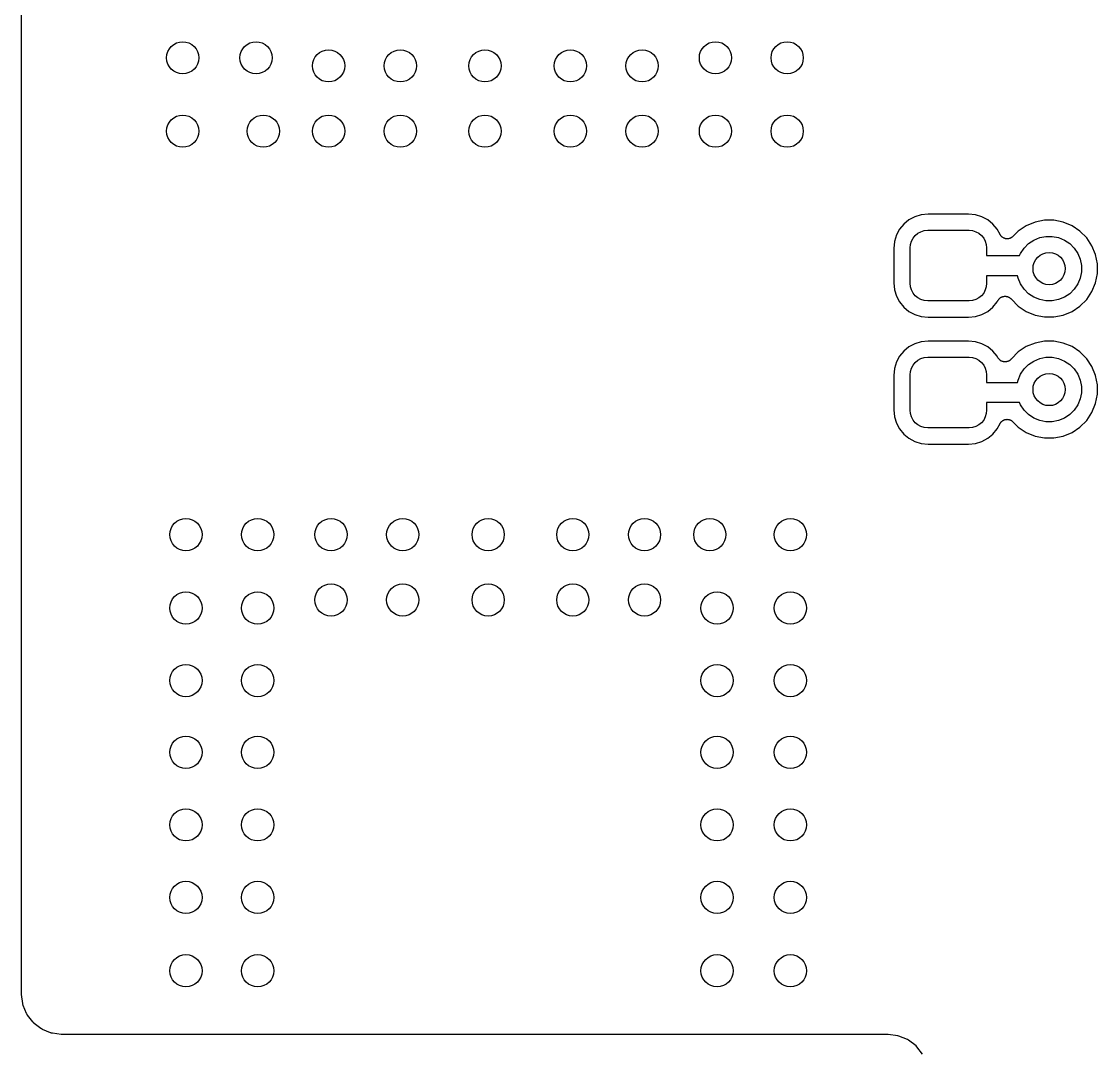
# Model space of a CAD drawing. Extents: x 57.2 to 140.8, y -181.8 to -103.2.
# Drawn here: x 85.75 to 99.1, y -141.2 to -128.44 of the extents above; entities that cross this region are included whole.
import ezdxf

# ---------------------------------------------------------------- set-up
doc = ezdxf.new("R2010")
doc.units = 0
doc.layers.add('BLACK', color=7, linetype='CONTINUOUS')

msp = doc.modelspace()

# ---------------------------------------------------------------- linework, layer by layer
at = {"layer": 'BLACK', "linetype": 'CONTINUOUS'}
for p, q in [((85.75, -140.493), (85.75, -124.007)), ((96.9987, -130.824), (96.9119, -130.832)), ((97.5013, -130.824), (96.9987, -130.824)), ((97.5881, -130.832), (97.5013, -130.824)), ((96.697, -130.947), (96.6448, -131.011)), ((96.7606, -130.895), (96.697, -130.947)), ((96.8331, -130.856), (96.7606, -130.895)), ((96.9119, -130.832), (96.8331, -130.856)), ((97.6669, -130.856), (97.5881, -130.832)), ((97.7394, -130.895), (97.6669, -130.856)), ((97.803, -130.947), (97.7394, -130.895)), ((97.8552, -131.011), (97.803, -130.947)), ((98.325, -130.923), (98.2158, -130.968)), ((98.4409, -130.9), (98.325, -130.923)), ((98.5591, -130.9), (98.4409, -130.9)), ((98.675, -130.923), (98.5591, -130.9)), ((98.7842, -130.968), (98.675, -130.923)), ((96.606, -131.083), (96.5821, -131.162)), ((96.6448, -131.011), (96.606, -131.083)), ((96.8119, -131.122), (96.8391, -131.089)), ((96.8391, -131.089), (96.8722, -131.062)), ((96.8722, -131.062), (96.91, -131.042)), ((96.91, -131.042), (96.9511, -131.029)), ((96.9511, -131.029), (96.9937, -131.025)), ((96.9937, -131.025), (97.5062, -131.025)), ((97.5062, -131.025), (97.5489, -131.029)), ((97.5489, -131.029), (97.59, -131.042)), ((97.59, -131.042), (97.6278, -131.062)), ((97.6278, -131.062), (97.6609, -131.089)), ((97.6609, -131.089), (97.6881, -131.122)), ((97.8912, -131.078), (97.8552, -131.011)), ((97.8937, -131.082), (97.8912, -131.078)), ((97.8959, -131.086), (97.8937, -131.082)), ((97.8991, -131.09), (97.8959, -131.086)), ((97.902, -131.094), (97.8991, -131.09)), ((97.9053, -131.097), (97.902, -131.094)), ((98.1175, -131.034), (98.0501, -131.101)), ((98.2158, -130.968), (98.1175, -131.034)), ((98.8825, -131.034), (98.7842, -130.968)), ((98.966, -131.118), (98.8825, -131.034)), ((96.5821, -131.162), (96.5735, -131.249)), ((96.775, -131.244), (96.7792, -131.201)), ((96.7792, -131.201), (96.7917, -131.16)), ((96.7917, -131.16), (96.8119, -131.122)), ((97.6881, -131.122), (97.7083, -131.16)), ((97.7083, -131.16), (97.7208, -131.201)), ((97.7208, -131.201), (97.725, -131.244)), ((97.9082, -131.101), (97.9053, -131.097)), ((97.9121, -131.104), (97.9082, -131.101)), ((97.9158, -131.108), (97.9121, -131.104)), ((97.9196, -131.11), (97.9158, -131.108)), ((97.9232, -131.113), (97.9196, -131.11)), ((97.9277, -131.116), (97.9232, -131.113)), ((97.932, -131.119), (97.9277, -131.116)), ((97.9363, -131.121), (97.932, -131.119)), ((97.9403, -131.123), (97.9363, -131.121)), ((97.9452, -131.124), (97.9403, -131.123)), ((97.95, -131.126), (97.9452, -131.124)), ((97.9545, -131.127), (97.95, -131.126)), ((97.9589, -131.129), (97.9545, -131.127)), ((97.9641, -131.129), (97.9589, -131.129)), ((97.9691, -131.13), (97.9641, -131.129)), ((97.9737, -131.13), (97.9691, -131.13)), ((97.9783, -131.131), (97.9737, -131.13)), ((97.9835, -131.13), (97.9783, -131.131)), ((97.9887, -131.13), (97.9835, -131.13)), ((97.9932, -131.129), (97.9887, -131.13)), ((97.9978, -131.129), (97.9932, -131.129)), ((98.0027, -131.128), (97.9978, -131.129)), ((98.0078, -131.127), (98.0027, -131.128)), ((98.0121, -131.125), (98.0078, -131.127)), ((98.0165, -131.124), (98.0121, -131.125)), ((98.0211, -131.121), (98.0165, -131.124)), ((98.0259, -131.119), (98.0211, -131.121)), ((98.0297, -131.117), (98.0259, -131.119)), ((98.0338, -131.115), (98.0297, -131.117)), ((98.0379, -131.111), (98.0338, -131.115)), ((98.0422, -131.108), (98.0379, -131.111)), ((98.0455, -131.105), (98.0422, -131.108)), ((98.0491, -131.102), (98.0455, -131.105)), ((98.0501, -131.101), (98.0491, -131.102)), ((98.1893, -131.245), (98.245, -131.189)), ((98.245, -131.189), (98.3105, -131.146)), ((98.3105, -131.146), (98.3833, -131.115)), ((98.3833, -131.115), (98.4606, -131.1)), ((98.4606, -131.1), (98.5394, -131.1)), ((98.5394, -131.1), (98.6167, -131.115)), ((98.6167, -131.115), (98.6895, -131.146)), ((98.6895, -131.146), (98.755, -131.189)), ((98.755, -131.189), (98.8107, -131.245)), ((99.0317, -131.216), (98.966, -131.118)), ((99.0769, -131.325), (99.0317, -131.216)), ((96.5735, -131.249), (96.5735, -131.676)), ((96.775, -131.681), (96.775, -131.244)), ((97.725, -131.244), (97.725, -131.338)), ((97.725, -131.338), (98.1344, -131.338)), ((98.1344, -131.338), (98.1455, -131.311)), ((98.1455, -131.311), (98.1893, -131.245)), ((98.8107, -131.245), (98.8545, -131.311)), ((98.8545, -131.311), (98.8846, -131.383)), ((99.1, -131.441), (99.0769, -131.325)), ((98.8846, -131.383), (98.9, -131.461)), ((98.9, -131.461), (98.9, -131.539)), ((99.1, -131.559), (99.1, -131.441)), ((98.1096, -131.588), (97.725, -131.588)), ((97.725, -131.588), (97.725, -131.681)), ((98.1154, -131.617), (98.1096, -131.588)), ((98.1455, -131.689), (98.1154, -131.617)), ((98.8846, -131.617), (98.8545, -131.689)), ((98.9, -131.539), (98.8846, -131.617)), ((99.0769, -131.675), (99.1, -131.559)), ((96.5735, -131.676), (96.5821, -131.763)), ((96.5821, -131.763), (96.606, -131.842)), ((96.7792, -131.724), (96.775, -131.681)), ((96.7917, -131.765), (96.7792, -131.724)), ((97.7208, -131.724), (97.7083, -131.765)), ((97.725, -131.681), (97.7208, -131.724)), ((98.1893, -131.755), (98.1455, -131.689)), ((98.245, -131.811), (98.1893, -131.755)), ((98.8107, -131.755), (98.755, -131.811)), ((98.8545, -131.689), (98.8107, -131.755)), ((99.0317, -131.784), (99.0769, -131.675)), ((96.606, -131.842), (96.6448, -131.914)), ((96.8119, -131.803), (96.7917, -131.765)), ((96.8391, -131.836), (96.8119, -131.803)), ((96.8722, -131.863), (96.8391, -131.836)), ((96.91, -131.883), (96.8722, -131.863)), ((96.9511, -131.896), (96.91, -131.883)), ((96.9937, -131.9), (96.9511, -131.896)), ((97.5489, -131.896), (97.5062, -131.9)), ((97.59, -131.883), (97.5489, -131.896)), ((97.6278, -131.863), (97.59, -131.883)), ((97.6609, -131.836), (97.6278, -131.863)), ((97.6881, -131.803), (97.6609, -131.836)), ((97.7083, -131.765), (97.6881, -131.803)), ((97.8552, -131.914), (97.8655, -131.895)), ((97.8655, -131.895), (97.8662, -131.894)), ((97.8662, -131.894), (97.8688, -131.89)), ((97.8688, -131.89), (97.871, -131.886)), ((97.871, -131.886), (97.8743, -131.882)), ((97.8743, -131.882), (97.8772, -131.878)), ((97.8772, -131.878), (97.8806, -131.875)), ((97.8806, -131.875), (97.8835, -131.871)), ((97.8835, -131.871), (97.8875, -131.868)), ((97.8875, -131.868), (97.8912, -131.864)), ((97.8912, -131.864), (97.8951, -131.862)), ((97.8951, -131.862), (97.8987, -131.859)), ((97.8987, -131.859), (97.9033, -131.856)), ((97.9033, -131.856), (97.9076, -131.854)), ((97.9076, -131.854), (97.9119, -131.852)), ((97.9119, -131.852), (97.916, -131.85)), ((97.916, -131.85), (97.9209, -131.848)), ((97.9209, -131.848), (97.9257, -131.846)), ((97.9257, -131.846), (97.9302, -131.846)), ((97.9302, -131.846), (97.9347, -131.844)), ((97.9347, -131.844), (97.9398, -131.844)), ((97.9398, -131.844), (97.9448, -131.843)), ((97.9448, -131.843), (97.9495, -131.843)), ((97.9495, -131.843), (97.9541, -131.842)), ((97.9541, -131.842), (97.9592, -131.843)), ((97.9592, -131.843), (97.9644, -131.843)), ((97.9644, -131.843), (97.9689, -131.844)), ((97.9689, -131.844), (97.9735, -131.844)), ((97.9735, -131.844), (97.9785, -131.846)), ((97.9785, -131.846), (97.9835, -131.847)), ((97.9835, -131.847), (97.9878, -131.849)), ((97.9878, -131.849), (97.9922, -131.85)), ((97.9922, -131.85), (97.9967, -131.853)), ((97.9967, -131.853), (98.0014, -131.855)), ((98.0014, -131.855), (98.0053, -131.857)), ((98.0053, -131.857), (98.0094, -131.859)), ((98.0094, -131.859), (98.0134, -131.863)), ((98.0134, -131.863), (98.0176, -131.865)), ((98.0176, -131.865), (98.0209, -131.869)), ((98.0209, -131.869), (98.0245, -131.872)), ((98.0245, -131.872), (98.0277, -131.876)), ((98.0277, -131.876), (98.0313, -131.879)), ((98.0313, -131.879), (98.0323, -131.881)), ((98.0323, -131.881), (98.1175, -131.966)), ((98.3105, -131.854), (98.245, -131.811)), ((98.3833, -131.885), (98.3105, -131.854)), ((98.4606, -131.9), (98.3833, -131.885)), ((98.6167, -131.885), (98.5394, -131.9)), ((98.6895, -131.854), (98.6167, -131.885)), ((98.755, -131.811), (98.6895, -131.854)), ((98.8825, -131.966), (98.966, -131.882)), ((98.966, -131.882), (99.0317, -131.784)), ((96.6448, -131.914), (96.697, -131.978)), ((96.697, -131.978), (96.7606, -132.03)), ((96.7606, -132.03), (96.8331, -132.069)), ((97.5062, -131.9), (96.9937, -131.9)), ((97.6669, -132.069), (97.7394, -132.03)), ((97.7394, -132.03), (97.803, -131.978)), ((97.803, -131.978), (97.8552, -131.914)), ((98.1175, -131.966), (98.2158, -132.032)), ((98.5394, -131.9), (98.4606, -131.9)), ((98.7842, -132.032), (98.8825, -131.966)), ((96.8331, -132.069), (96.9119, -132.093)), ((96.9119, -132.093), (96.9987, -132.101)), ((96.9987, -132.101), (97.5013, -132.101)), ((97.5013, -132.101), (97.5881, -132.093)), ((97.5881, -132.093), (97.6669, -132.069)), ((98.2158, -132.032), (98.325, -132.077)), ((98.325, -132.077), (98.4409, -132.1)), ((98.4409, -132.1), (98.5591, -132.1)), ((98.5591, -132.1), (98.675, -132.077)), ((98.675, -132.077), (98.7842, -132.032)), ((96.8331, -132.431), (96.7606, -132.47)), ((96.9119, -132.407), (96.8331, -132.431)), ((96.9987, -132.399), (96.9119, -132.407)), ((97.5013, -132.399), (96.9987, -132.399)), ((97.5881, -132.407), (97.5013, -132.399)), ((97.6669, -132.431), (97.5881, -132.407)), ((97.7394, -132.47), (97.6669, -132.431)), ((98.325, -132.423), (98.2158, -132.468)), ((98.4409, -132.4), (98.325, -132.423)), ((98.5591, -132.4), (98.4409, -132.4)), ((98.675, -132.423), (98.5591, -132.4)), ((98.7842, -132.468), (98.675, -132.423)), ((96.697, -132.522), (96.6448, -132.586)), ((96.7606, -132.47), (96.697, -132.522)), ((97.803, -132.522), (97.7394, -132.47)), ((97.8552, -132.586), (97.803, -132.522)), ((98.1175, -132.534), (98.032, -132.62)), ((98.2158, -132.468), (98.1175, -132.534)), ((98.8825, -132.534), (98.7842, -132.468)), ((98.966, -132.618), (98.8825, -132.534)), ((96.606, -132.658), (96.5821, -132.737)), ((96.6448, -132.586), (96.606, -132.658)), ((96.7917, -132.735), (96.8119, -132.697)), ((96.8119, -132.697), (96.8391, -132.664)), ((96.8391, -132.664), (96.8722, -132.637)), ((96.8722, -132.637), (96.91, -132.617)), ((96.91, -132.617), (96.9511, -132.604)), ((96.9511, -132.604), (96.9937, -132.6)), ((96.9937, -132.6), (97.5062, -132.6)), ((97.5062, -132.6), (97.5489, -132.604)), ((97.5489, -132.604), (97.59, -132.617)), ((97.59, -132.617), (97.6278, -132.637)), ((97.6278, -132.637), (97.6609, -132.664)), ((97.6609, -132.664), (97.6881, -132.697)), ((97.6881, -132.697), (97.7083, -132.735)), ((97.8655, -132.605), (97.8552, -132.586)), ((97.8681, -132.609), (97.8655, -132.605)), ((97.8703, -132.613), (97.8681, -132.609)), ((97.8735, -132.617), (97.8703, -132.613)), ((97.8763, -132.621), (97.8735, -132.617)), ((97.8796, -132.624), (97.8763, -132.621)), ((97.8826, -132.628), (97.8796, -132.624)), ((97.8865, -132.631), (97.8826, -132.628)), ((97.8901, -132.635), (97.8865, -132.631)), ((97.894, -132.637), (97.8901, -132.635)), ((97.8976, -132.64), (97.894, -132.637)), ((97.9021, -132.643), (97.8976, -132.64)), ((97.9063, -132.646), (97.9021, -132.643)), ((97.9106, -132.647), (97.9063, -132.646)), ((97.9147, -132.65), (97.9106, -132.647)), ((97.9196, -132.651), (97.9147, -132.65)), ((97.9243, -132.653), (97.9196, -132.651)), ((97.9289, -132.654), (97.9243, -132.653)), ((97.9333, -132.656), (97.9289, -132.654)), ((97.9384, -132.656), (97.9333, -132.656)), ((97.9435, -132.657), (97.9384, -132.656)), ((97.9481, -132.657), (97.9435, -132.657)), ((97.9527, -132.658), (97.9481, -132.657)), ((97.9578, -132.657), (97.9527, -132.658)), ((97.963, -132.657), (97.9578, -132.657)), ((97.9675, -132.656), (97.963, -132.657)), ((97.9722, -132.656), (97.9675, -132.656)), ((97.9771, -132.654), (97.9722, -132.656)), ((97.9821, -132.654), (97.9771, -132.654)), ((97.9864, -132.652), (97.9821, -132.654)), ((97.9909, -132.65), (97.9864, -132.652)), ((97.9955, -132.648), (97.9909, -132.65)), ((98.0002, -132.646), (97.9955, -132.648)), ((98.0041, -132.644), (98.0002, -132.646)), ((98.0082, -132.641), (98.0041, -132.644)), ((98.0122, -132.638), (98.0082, -132.641)), ((98.0165, -132.635), (98.0122, -132.638)), ((98.0198, -132.632), (98.0165, -132.635)), ((98.0235, -132.629), (98.0198, -132.632)), ((98.0268, -132.625), (98.0235, -132.629)), ((98.0304, -132.622), (98.0268, -132.625)), ((98.032, -132.62), (98.0304, -132.622)), ((98.1893, -132.745), (98.245, -132.689)), ((98.245, -132.689), (98.3105, -132.646)), ((98.3105, -132.646), (98.3833, -132.615)), ((98.3833, -132.615), (98.4606, -132.6)), ((98.4606, -132.6), (98.5394, -132.6)), ((98.5394, -132.6), (98.6167, -132.615)), ((98.6167, -132.615), (98.6895, -132.646)), ((98.6895, -132.646), (98.755, -132.689)), ((98.755, -132.689), (98.8107, -132.745)), ((99.0317, -132.716), (98.966, -132.618)), ((96.5821, -132.737), (96.5735, -132.824)), ((96.5735, -132.824), (96.5735, -133.251)), ((96.775, -132.819), (96.7792, -132.776)), ((96.775, -133.256), (96.775, -132.819)), ((96.7792, -132.776), (96.7917, -132.735)), ((97.7083, -132.735), (97.7208, -132.776)), ((97.7208, -132.776), (97.725, -132.819)), ((97.725, -132.819), (97.725, -132.912)), ((98.1154, -132.883), (98.1455, -132.811)), ((98.1455, -132.811), (98.1893, -132.745)), ((98.8107, -132.745), (98.8545, -132.811)), ((98.8545, -132.811), (98.8846, -132.883)), ((99.0769, -132.825), (99.0317, -132.716)), ((99.1, -132.941), (99.0769, -132.825)), ((97.725, -132.912), (98.1096, -132.912)), ((98.1096, -132.912), (98.1154, -132.883)), ((98.8846, -132.883), (98.9, -132.961)), ((98.9, -132.961), (98.9, -133.039)), ((99.1, -133.059), (99.1, -132.941)), ((98.9, -133.039), (98.8846, -133.117)), ((99.0769, -133.175), (99.1, -133.059)), ((98.1344, -133.162), (97.725, -133.162)), ((97.725, -133.162), (97.725, -133.256)), ((98.1455, -133.189), (98.1344, -133.162)), ((98.1893, -133.255), (98.1455, -133.189)), ((98.8545, -133.189), (98.8107, -133.255)), ((98.8846, -133.117), (98.8545, -133.189)), ((99.0317, -133.284), (99.0769, -133.175)), ((96.5735, -133.251), (96.5821, -133.338)), ((96.5821, -133.338), (96.606, -133.417)), ((96.7792, -133.299), (96.775, -133.256)), ((96.7917, -133.34), (96.7792, -133.299)), ((96.8119, -133.378), (96.7917, -133.34)), ((97.7083, -133.34), (97.6881, -133.378)), ((97.7208, -133.299), (97.7083, -133.34)), ((97.725, -133.256), (97.7208, -133.299)), ((98.245, -133.311), (98.1893, -133.255)), ((98.3105, -133.354), (98.245, -133.311)), ((98.3833, -133.385), (98.3105, -133.354)), ((98.6895, -133.354), (98.6167, -133.385)), ((98.755, -133.311), (98.6895, -133.354)), ((98.8107, -133.255), (98.755, -133.311)), ((98.966, -133.382), (99.0317, -133.284)), ((96.606, -133.417), (96.6448, -133.489)), ((96.6448, -133.489), (96.697, -133.553)), ((96.8391, -133.411), (96.8119, -133.378)), ((96.8722, -133.438), (96.8391, -133.411)), ((96.91, -133.458), (96.8722, -133.438)), ((96.9511, -133.471), (96.91, -133.458)), ((96.9937, -133.475), (96.9511, -133.471)), ((97.5062, -133.475), (96.9937, -133.475)), ((97.5489, -133.471), (97.5062, -133.475)), ((97.59, -133.458), (97.5489, -133.471)), ((97.6278, -133.438), (97.59, -133.458)), ((97.6609, -133.411), (97.6278, -133.438)), ((97.6881, -133.378), (97.6609, -133.411)), ((97.803, -133.553), (97.8552, -133.489)), ((97.8552, -133.489), (97.8912, -133.422)), ((97.8912, -133.422), (97.8918, -133.421)), ((97.8918, -133.421), (97.8945, -133.417)), ((97.8945, -133.417), (97.8967, -133.413)), ((97.8967, -133.413), (97.9, -133.409)), ((97.9, -133.409), (97.9029, -133.405)), ((97.9029, -133.405), (97.9062, -133.402)), ((97.9062, -133.402), (97.9092, -133.398)), ((97.9092, -133.398), (97.9132, -133.395)), ((97.9132, -133.395), (97.9169, -133.391)), ((97.9169, -133.391), (97.9207, -133.389)), ((97.9207, -133.389), (97.9243, -133.386)), ((97.9243, -133.386), (97.9289, -133.383)), ((97.9289, -133.383), (97.9332, -133.381)), ((97.9332, -133.381), (97.9375, -133.379)), ((97.9375, -133.379), (97.9416, -133.377)), ((97.9416, -133.377), (97.9466, -133.375)), ((97.9466, -133.375), (97.9513, -133.373)), ((97.9513, -133.373), (97.9559, -133.372)), ((97.9559, -133.372), (97.9603, -133.371)), ((97.9603, -133.371), (97.9655, -133.371)), ((97.9655, -133.371), (97.9705, -133.37)), ((97.9705, -133.37), (97.9751, -133.37)), ((97.9751, -133.37), (97.9797, -133.369)), ((97.9797, -133.369), (97.9849, -133.37)), ((97.9849, -133.37), (97.99, -133.37)), ((97.99, -133.37), (97.9945, -133.371)), ((97.9945, -133.371), (97.9991, -133.371)), ((97.9991, -133.371), (98.0041, -133.373)), ((98.0041, -133.373), (98.0092, -133.374)), ((98.0092, -133.374), (98.0134, -133.376)), ((98.0134, -133.376), (98.0178, -133.377)), ((98.0178, -133.377), (98.0224, -133.379)), ((98.0224, -133.379), (98.0271, -133.381)), ((98.0271, -133.381), (98.0309, -133.384)), ((98.0309, -133.384), (98.035, -133.386)), ((98.035, -133.386), (98.039, -133.39)), ((98.039, -133.39), (98.0433, -133.392)), ((98.0433, -133.392), (98.0465, -133.396)), ((98.0465, -133.396), (98.0501, -133.399)), ((98.0501, -133.399), (98.1175, -133.466)), ((98.1175, -133.466), (98.2158, -133.532)), ((98.4606, -133.4), (98.3833, -133.385)), ((98.5394, -133.4), (98.4606, -133.4)), ((98.6167, -133.385), (98.5394, -133.4)), ((98.7842, -133.532), (98.8825, -133.466)), ((98.8825, -133.466), (98.966, -133.382)), ((96.697, -133.553), (96.7606, -133.605)), ((96.7606, -133.605), (96.8331, -133.644)), ((97.6669, -133.644), (97.7394, -133.605)), ((97.7394, -133.605), (97.803, -133.553)), ((98.2158, -133.532), (98.325, -133.577)), ((98.325, -133.577), (98.4409, -133.6)), ((98.4409, -133.6), (98.5591, -133.6)), ((98.5591, -133.6), (98.675, -133.577)), ((98.675, -133.577), (98.7842, -133.532)), ((96.8331, -133.644), (96.9119, -133.668)), ((96.9119, -133.668), (96.9987, -133.676)), ((96.9987, -133.676), (97.5013, -133.676)), ((97.5013, -133.676), (97.5881, -133.668)), ((97.5881, -133.668), (97.6669, -133.644)), ((85.7506, -140.499), (85.75, -140.493)), ((85.7507, -140.505), (85.7506, -140.499)), ((85.7509, -140.506), (85.7507, -140.505)), ((85.7653, -140.616), (85.7509, -140.506)), ((85.7659, -140.619), (85.7653, -140.616)), ((85.7661, -140.622), (85.7659, -140.619)), ((85.7681, -140.628), (85.7661, -140.622)), ((85.7697, -140.635), (85.7681, -140.628)), ((85.7708, -140.638), (85.7697, -140.635)), ((85.7716, -140.64), (85.7708, -140.638)), ((85.7721, -140.642), (85.7716, -140.64)), ((85.8119, -140.738), (85.7721, -140.642)), ((85.8132, -140.74), (85.8119, -140.738)), ((85.8141, -140.743), (85.8132, -140.74)), ((85.8178, -140.749), (85.8141, -140.743)), ((85.8211, -140.755), (85.8178, -140.749)), ((85.8228, -140.757), (85.8211, -140.755)), ((85.8242, -140.759), (85.8228, -140.757)), ((85.825, -140.76), (85.8242, -140.759)), ((85.8884, -140.843), (85.825, -140.76)), ((85.8902, -140.845), (85.8884, -140.843)), ((85.8917, -140.847), (85.8902, -140.845)), ((85.8969, -140.852), (85.8917, -140.847)), ((85.9018, -140.857), (85.8969, -140.852)), ((85.9039, -140.859), (85.9018, -140.857)), ((85.9058, -140.861), (85.9039, -140.859)), ((85.9069, -140.862), (85.9058, -140.861)), ((85.9896, -140.925), (85.9069, -140.862)), ((85.9918, -140.926), (85.9896, -140.925)), ((85.9938, -140.928), (85.9918, -140.926)), ((86, -140.932), (85.9938, -140.928)), ((86.0061, -140.935), (86, -140.932)), ((86.0086, -140.936), (86.0061, -140.935)), ((86.0109, -140.938), (86.0086, -140.936)), ((86.0122, -140.938), (86.0109, -140.938)), ((86.1084, -140.978), (86.0122, -140.938)), ((86.1109, -140.979), (86.1084, -140.978)), ((86.1133, -140.98), (86.1109, -140.979)), ((86.1202, -140.982), (86.1133, -140.98)), ((86.1271, -140.984), (86.1202, -140.982)), ((86.1297, -140.984), (86.1271, -140.984)), ((86.1323, -140.984), (86.1297, -140.984)), ((86.1336, -140.985), (86.1323, -140.984)), ((86.2435, -140.999), (86.1336, -140.985)), ((86.2494, -140.999), (86.2435, -140.999)), ((86.2552, -141), (86.2494, -140.999)), ((86.2566, -141), (86.2552, -141)), ((96.4967, -141), (86.2566, -141)), ((96.5032, -141), (96.4967, -141)), ((96.6229, -141.016), (96.5032, -141)), ((96.6355, -141.02), (96.6229, -141.016)), ((96.7439, -141.064), (96.6355, -141.02)), ((96.7552, -141.071), (96.7439, -141.064)), ((96.8484, -141.142), (96.7552, -141.071)), ((96.8575, -141.152), (96.8484, -141.142)), ((96.929, -141.245), (96.8575, -141.152))]:
    msp.add_line(p, q, dxfattribs=at)
at = {"layer": 'BLACK'}
for centre in [(87.75, -128.885), (88.66, -128.885), (94.36, -128.885), (95.25, -128.885), (89.56, -128.985), (90.45, -128.985), (91.5, -128.985), (92.56, -128.985), (93.45, -128.985), (87.75, -129.795), (88.75, -129.795), (89.56, -129.795), (90.45, -129.795), (91.5, -129.795), (92.56, -129.795), (93.45, -129.795), (94.36, -129.795), (95.25, -129.795), (98.5, -131.5), (98.5, -133), (87.79, -134.8), (88.68, -134.8), (89.59, -134.8), (90.48, -134.8), (91.54, -134.8), (92.59, -134.8), (93.48, -134.8), (94.29, -134.8), (95.29, -134.8), (89.59, -135.61), (90.48, -135.61), (91.54, -135.61), (92.59, -135.61), (93.48, -135.61), (87.79, -135.71), (88.68, -135.71), (94.38, -135.71), (95.29, -135.71), (87.79, -136.61), (88.68, -136.61), (94.38, -136.61), (95.29, -136.61), (87.79, -137.5), (88.68, -137.5), (94.38, -137.5), (95.29, -137.5), (87.79, -138.4), (88.68, -138.4), (94.38, -138.4), (95.29, -138.4), (87.79, -139.3), (88.68, -139.3), (94.38, -139.3), (95.29, -139.3), (87.79, -140.21), (88.68, -140.21), (94.38, -140.21), (95.29, -140.21)]:
    msp.add_circle(centre, 0.2, dxfattribs=at)

doc.saveas('drawing.dxf')
